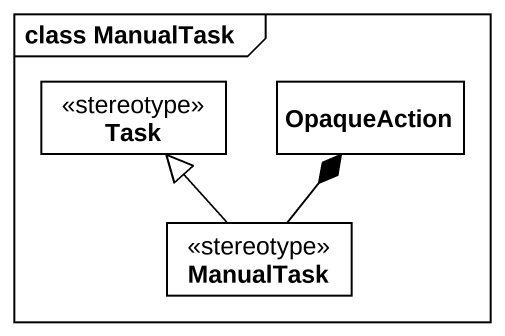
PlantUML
@startuml
mainframe class ManualTask
hide circle
hide empty members
class Task <<stereotype>>
class OpaqueAction
class ManualTask <<stereotype>>
ManualTask -up-|> Task
ManualTask -up-* OpaqueAction
@enduml
